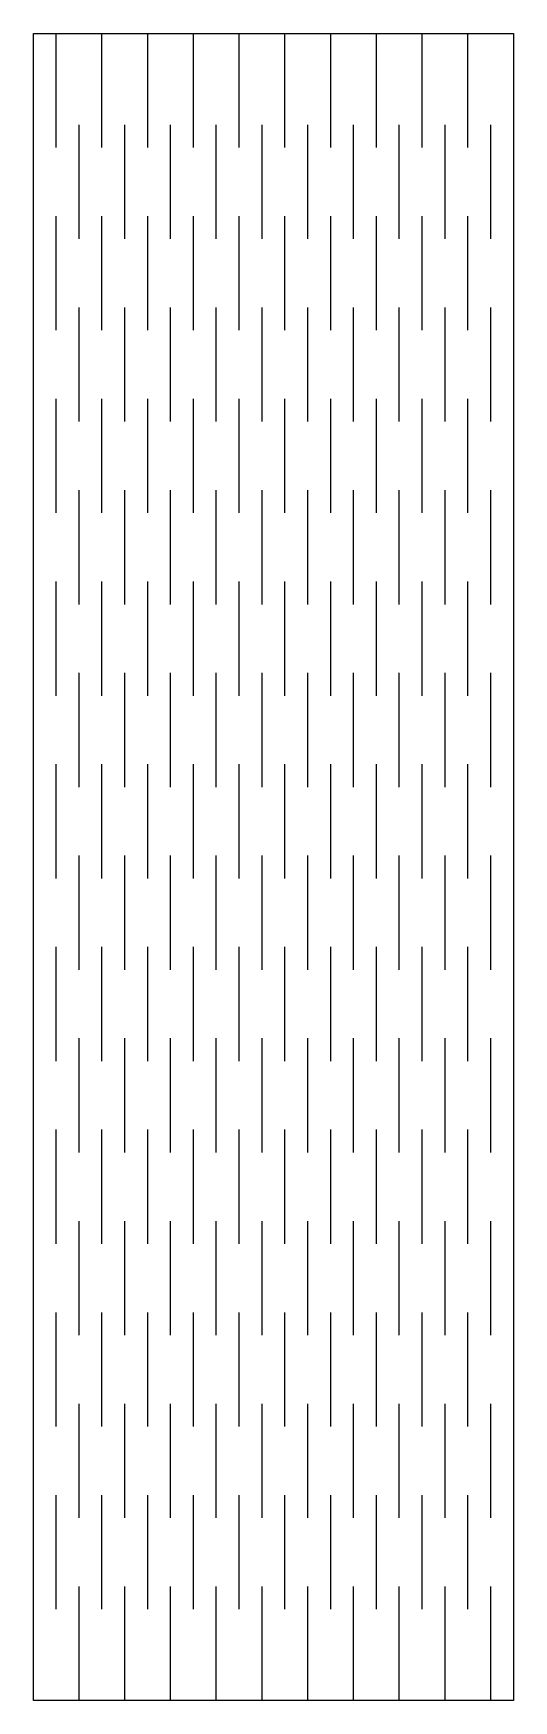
# Model space of a CAD drawing. Header units: millimetres. Extents: x 0 to 21, y 0 to 73.
import ezdxf

# ---------------------------------------------------------------- set-up
doc = ezdxf.new("R2010")
doc.units = ezdxf.units.MM
doc.layers.get('0').update_dxf_attribs({"lineweight": 25, "true_color": 0xffffff})

msp = doc.modelspace()

# ---------------------------------------------------------------- linework, layer by layer
for p, q in [((0, 0), (0, 73)), ((0, 73), (1, 73)), ((1, 68), (1, 73)), ((1, 73), (21, 73)), ((3, 68), (3, 73)), ((5, 68), (5, 73)), ((7, 68), (7, 73)), ((9, 68), (9, 73)), ((11, 68), (11, 73)), ((13, 68), (13, 73)), ((15, 68), (15, 73)), ((17, 68), (17, 73)), ((19, 68), (19, 73)), ((21, 73), (21, 0)), ((2, 64), (2, 69)), ((4, 64), (4, 69)), ((6, 64), (6, 69)), ((8, 64), (8, 69)), ((10, 64), (10, 69)), ((12, 64), (12, 69)), ((14, 64), (14, 69)), ((16, 64), (16, 69)), ((18, 64), (18, 69)), ((20, 64), (20, 69)), ((1, 60), (1, 65)), ((3, 60), (3, 65)), ((5, 60), (5, 65)), ((7, 60), (7, 65)), ((9, 60), (9, 65)), ((11, 60), (11, 65)), ((13, 60), (13, 65)), ((15, 60), (15, 65)), ((17, 60), (17, 65)), ((19, 60), (19, 65)), ((2, 56), (2, 61)), ((4, 56), (4, 61)), ((6, 56), (6, 61)), ((8, 56), (8, 61)), ((10, 56), (10, 61)), ((12, 56), (12, 61)), ((14, 56), (14, 61)), ((16, 56), (16, 61)), ((18, 56), (18, 61)), ((20, 56), (20, 61)), ((1, 52), (1, 57)), ((3, 52), (3, 57)), ((5, 52), (5, 57)), ((7, 52), (7, 57)), ((9, 52), (9, 57)), ((11, 52), (11, 57)), ((13, 52), (13, 57)), ((15, 52), (15, 57)), ((17, 52), (17, 57)), ((19, 52), (19, 57)), ((2, 48), (2, 53)), ((4, 48), (4, 53)), ((6, 48), (6, 53)), ((8, 48), (8, 53)), ((10, 48), (10, 53)), ((12, 48), (12, 53)), ((14, 48), (14, 53)), ((16, 48), (16, 53)), ((18, 48), (18, 53)), ((20, 48), (20, 53)), ((1, 44), (1, 49)), ((3, 44), (3, 49)), ((5, 44), (5, 49)), ((7, 44), (7, 49)), ((9, 44), (9, 49)), ((11, 44), (11, 49)), ((13, 44), (13, 49)), ((15, 44), (15, 49)), ((17, 44), (17, 49)), ((19, 44), (19, 49)), ((2, 40), (2, 45)), ((4, 40), (4, 45)), ((6, 40), (6, 45)), ((8, 40), (8, 45)), ((10, 40), (10, 45)), ((12, 40), (12, 45)), ((14, 40), (14, 45)), ((16, 40), (16, 45)), ((18, 40), (18, 45)), ((20, 40), (20, 45)), ((1, 36), (1, 41)), ((3, 36), (3, 41)), ((5, 36), (5, 41)), ((7, 36), (7, 41)), ((9, 36), (9, 41)), ((11, 36), (11, 41)), ((13, 36), (13, 41)), ((15, 36), (15, 41)), ((17, 36), (17, 41)), ((19, 36), (19, 41)), ((2, 32), (2, 37)), ((4, 32), (4, 37)), ((6, 32), (6, 37)), ((8, 32), (8, 37)), ((10, 32), (10, 37)), ((12, 32), (12, 37)), ((14, 32), (14, 37)), ((16, 32), (16, 37)), ((18, 32), (18, 37)), ((20, 32), (20, 37)), ((1, 28), (1, 33)), ((3, 28), (3, 33)), ((5, 28), (5, 33)), ((7, 28), (7, 33)), ((9, 28), (9, 33)), ((11, 28), (11, 33)), ((13, 28), (13, 33)), ((15, 28), (15, 33)), ((17, 28), (17, 33)), ((19, 28), (19, 33)), ((2, 24), (2, 29)), ((4, 24), (4, 29)), ((6, 24), (6, 29)), ((8, 24), (8, 29)), ((10, 24), (10, 29)), ((12, 24), (12, 29)), ((14, 24), (14, 29)), ((16, 24), (16, 29)), ((18, 24), (18, 29)), ((20, 24), (20, 29)), ((1, 20), (1, 25)), ((3, 20), (3, 25)), ((5, 20), (5, 25)), ((7, 20), (7, 25)), ((9, 20), (9, 25)), ((11, 20), (11, 25)), ((13, 20), (13, 25)), ((15, 20), (15, 25)), ((17, 20), (17, 25)), ((19, 20), (19, 25)), ((2, 16), (2, 21)), ((4, 16), (4, 21)), ((6, 16), (6, 21)), ((8, 16), (8, 21)), ((10, 16), (10, 21)), ((12, 16), (12, 21)), ((14, 16), (14, 21)), ((16, 16), (16, 21)), ((18, 16), (18, 21)), ((20, 16), (20, 21)), ((1, 12), (1, 17)), ((3, 12), (3, 17)), ((5, 12), (5, 17)), ((7, 12), (7, 17)), ((9, 12), (9, 17)), ((11, 12), (11, 17)), ((13, 12), (13, 17)), ((15, 12), (15, 17)), ((17, 12), (17, 17)), ((19, 12), (19, 17)), ((2, 8), (2, 13)), ((4, 8), (4, 13)), ((6, 8), (6, 13)), ((8, 8), (8, 13)), ((10, 8), (10, 13)), ((12, 8), (12, 13)), ((14, 8), (14, 13)), ((16, 8), (16, 13)), ((18, 8), (18, 13)), ((20, 8), (20, 13)), ((1, 4), (1, 9)), ((3, 4), (3, 9)), ((5, 4), (5, 9)), ((7, 4), (7, 9)), ((9, 4), (9, 9)), ((11, 4), (11, 9)), ((13, 4), (13, 9)), ((15, 4), (15, 9)), ((17, 4), (17, 9)), ((19, 4), (19, 9)), ((2, 0), (2, 5)), ((4, 0), (4, 5)), ((6, 0), (6, 5)), ((8, 0), (8, 5)), ((10, 0), (10, 5)), ((12, 0), (12, 5)), ((14, 0), (14, 5)), ((16, 0), (16, 5)), ((18, 0), (18, 5)), ((20, 0), (20, 5)), ((1, 0), (0, 0)), ((21, 0), (1, 0))]:
    msp.add_line(p, q)

doc.saveas('drawing.dxf')
